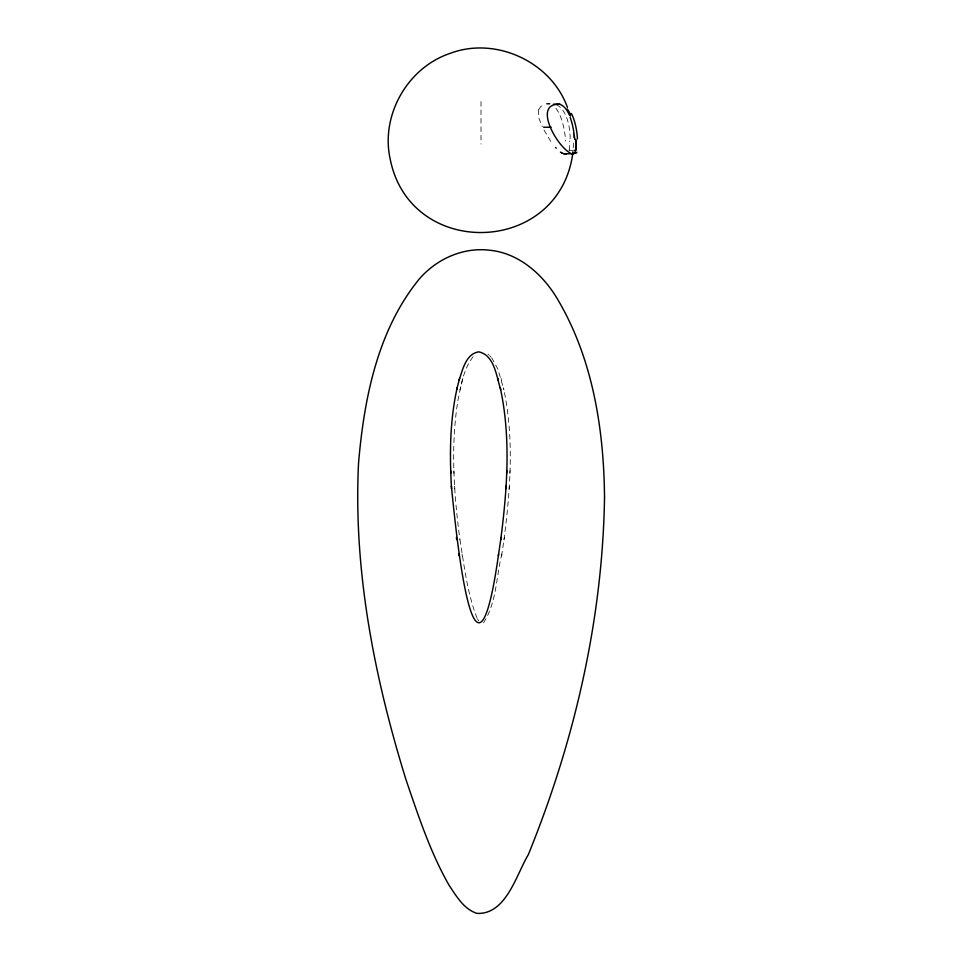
<?xml version="1.0" encoding="UTF-8"?>
<svg xmlns="http://www.w3.org/2000/svg" width="962" height="962" viewBox="0 0 962 962"><rect width="100%" height="100%" fill="white"/><g stroke="black" fill="none" stroke-linecap="round" stroke-linejoin="round"><path stroke-width="0.72" stroke-dasharray="4.81 3.61" d="M503.98 539.874C510.425 489.574 514.345 437.734 503.439 387.758M573.58 143.013L572.643 154.329M509.151 488.912L509.283 486.219M509.872 473.496L510.016 470.719M483.501 622.787C496.717 602.958 496.139 576.551 501.863 554.088M501.575 556.036L504.304 537.686M473.112 356.758C463.335 369.071 461.111 385.461 457.924 400.372C450.493 446.572 453.872 493.734 459.944 539.874M569.456 150.288L569.745 140.933M462.806 378.535L459.944 389.899M538.684 109.776L538.479 117.136L542.315 126.743M538.768 109.56L541.029 106.289L544.708 104.233M568.951 150.288L573.641 150.288M487.974 354.148L488.828 354.786M489.61 355.507L490.812 356.758M491.63 357.672L497.871 369.059L503.98 389.899M550.817 141.426L543.253 128.716M477.621 619.059L478.703 620.887M477.092 618.145C466.967 592.52 464.117 564.67 459.62 537.686M501.106 378.535L501.575 380.447M462.049 554.088L462.337 556.036M573.28 132.792L573.58 138.468M453.908 470.719L454.04 473.496M454.629 486.219L454.761 488.912M481 101.527L481 144.047M555.916 108.309A37.59 14.165 85.9 0 1 565.62 141.089M556.385 104.798A37.59 18.639 -87.3 0 1 570.129 140.909"/><path stroke-width="1.44" d="M500.745 539.67C507.19 489.369 511.111 437.53 500.204 387.554M505.916 488.72L506.048 486.014M506.637 473.292L506.782 470.526M576.034 147.547L575.829 149.483M451.394 486.014C456.277 535.702 474.927 721.993 498.629 553.884M498.34 555.832L501.058 537.481M572.643 154.329C558.008 255.916 409.788 259.692 390.139 158.814C380.543 115.248 407.527 67.713 449.795 53.511C495.226 36.015 551.01 61.568 567.436 107.395M457.239 387.554C449.735 420.671 449.567 454.978 451.527 488.72M576.154 140.837A11.52 2.333 86.1 0 1 575.709 150.373L574.362 153.463L571.945 154.173M459.102 380.243C462.59 369.949 465.861 353.848 478.727 351.839C494.841 355.17 496.428 377.188 500.745 389.706M456.697 389.706L459.571 378.331M560.197 104.317C530.555 102.381 559.511 151.479 573.099 154.185M546.813 103.788L549.747 103.776M566.221 154.233L564.285 153.836M553.403 104.209L559.643 104.221M543.65 127.224L551.154 127.224M574.591 150.288L575.697 150.288M564.057 153.74L570.658 153.74M563.852 153.716L563.215 153.559M562.878 153.439L562.205 153.138M562.036 153.054L561.327 152.657M561.159 152.537L560.425 152.044M556.252 148.184L555.531 147.402M569.793 114.057L570.598 115.813A38.143 16.51 88.5 0 0 569.732 114.189M497.871 378.331L498.34 380.243M456.385 537.481L456.697 539.67M458.814 553.884L459.102 555.832M575.853 139.237L575.973 140.825M450.661 470.526L450.805 473.292M567.195 108.959A36.34 16.691 -88.6 0 1 569.997 113.588M571.428 113.528A38.396 16.534 88.3 0 1 577.477 138.925M576.899 152.2A21.489 5.844 72.6 0 1 572.727 152.092M576.106 140.921A10.859 2.044 85.7 0 1 576.154 147.932M570.105 117.16A38.408 13.793 86.1 0 1 574.711 139.466M560.185 104.473A36.34 16.053 89.1 0 1 569.372 115.007M604.521 497.787C602.537 620.189 574.338 741.618 528.27 854.749C516.269 874.626 506.252 914.766 476.96 913.383C463.732 909.174 456.325 896.031 449.038 885.208C430.086 851.923 418.157 815.259 405.82 779.172C374.314 677.128 353.222 570.262 358.549 463.047C364.057 398.749 377.429 330.315 419.24 279.064C436.339 259.199 462.71 247.138 489.081 250.168C517.845 252.741 541.486 273.148 556.18 296.909C592.556 356.866 603.944 428.619 604.521 497.787"/></g></svg>
